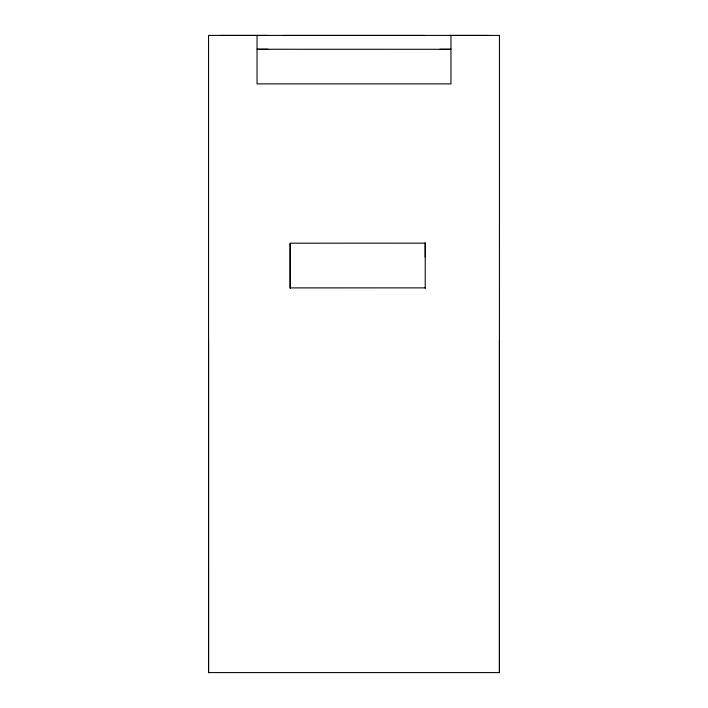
<?xml version="1.0" encoding="UTF-8"?>
<svg xmlns="http://www.w3.org/2000/svg" width="708" height="708" viewBox="0 0 708 708"><rect width="100%" height="100%" fill="white"/><g stroke="black" fill="none" stroke-linecap="round" stroke-linejoin="round"><path stroke-width="1.06" d="M448.943 35.418L499.45 35.435L499.414 672.6L208.559 672.6L208.559 35.4L268.04 35.418M425.225 288.43L425.225 243.171L290.156 243.189L290.156 287.899L425.207 287.882M450.961 35.409L450.961 83.88L257.039 83.88L257.039 35.4M219.648 35.427L488.37 35.427M283.324 35.427L424.676 35.427M439.96 49.268L450.961 49.295L257.039 49.25L268.04 49.259M208.55 340.159L208.559 672.6M499.414 340.159L499.414 672.6M425.225 242.711L425.225 257.048M290.156 243.393L290.156 288.404"/></g></svg>
